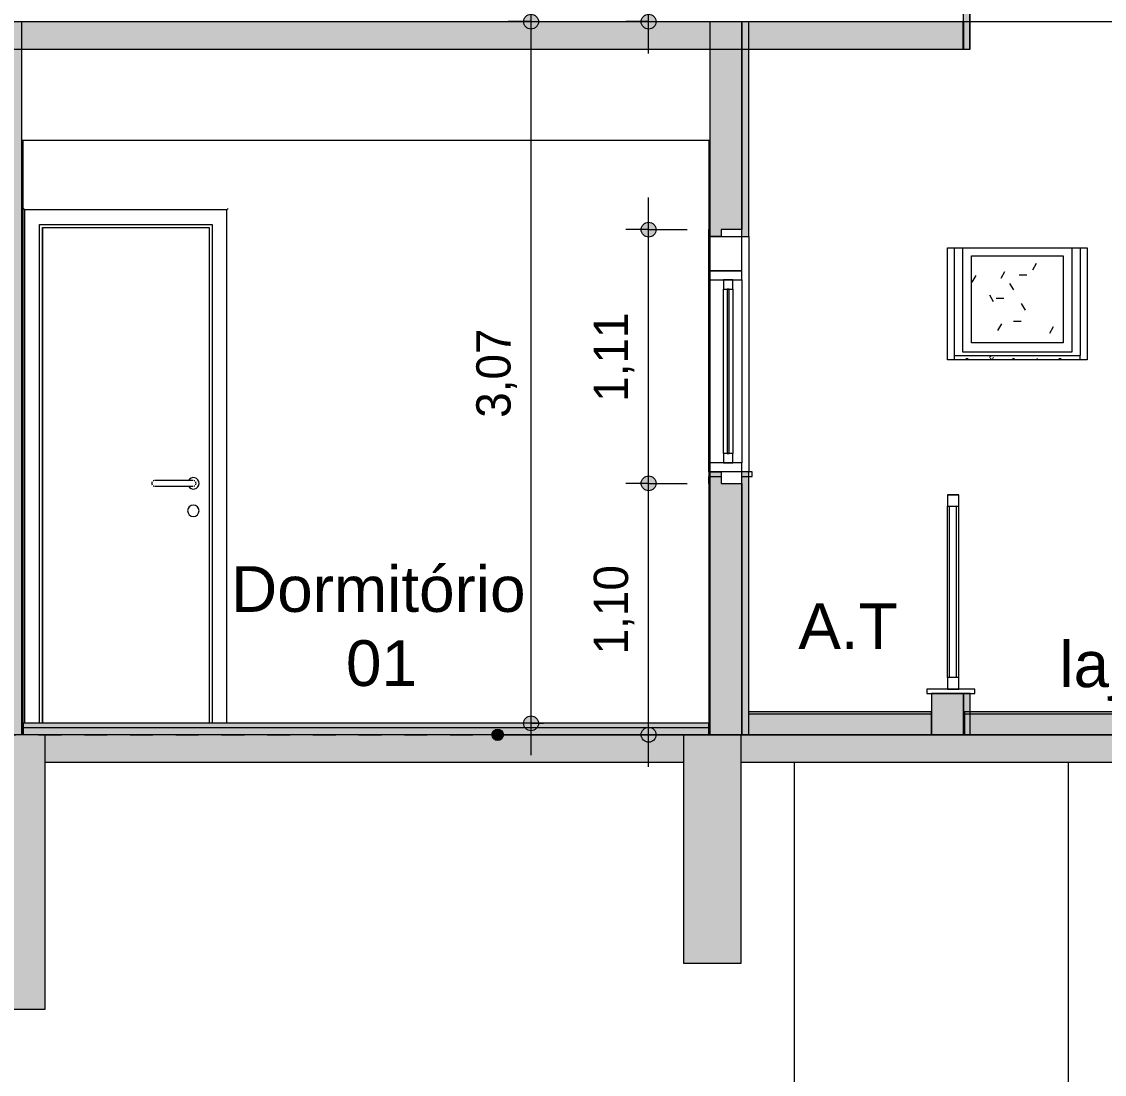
# Model space of a CAD drawing. Header units: metres. Extents: x -96 to 123, y 1 to 648.
# Drawn here: x 85.695 to 90.432, y 594.694 to 599.3 of the extents above; entities that cross this region are included whole.
import ezdxf

# ---------------------------------------------------------------- set-up
doc = ezdxf.new("R2010")
doc.units = ezdxf.units.M
doc.linetypes.add('_Tracejado longo', pattern=[0.014288, 0.009525, -0.004763])
for name, color, linetype, lineweight in [('A-ANNO-DIMS', 7, 'Continuous', 5), ('A-ANNO-DIMS-100', 7, 'Continuous', 5), ('A-ANNO-TEXT', 7, 'Continuous', 5), ('A-AREA-IDEN', 7, 'Continuous', 5), ('A-DETL', 7, 'Continuous', 5), ('A-DETL-GENF', 7, 'Continuous', 5), ('A-DOOR', 7, 'Continuous', 5), ('A-DOOR-FRAM', 7, 'Continuous', 5), ('A-FLOR-CASE', 7, 'Continuous', 5), ('A-FLOR-HRAL', 7, 'Continuous', 5), ('A-FLOR-LEVL', 7, 'Continuous', 5), ('A-FLOR-OTLN', 7, 'Continuous', 5), ('A-FLOR-PATT', 7, 'Continuous', 20), ('A-GLAZ', 7, 'Continuous', 5), ('A-GLAZ-FRAM', 7, 'Continuous', 5), ('A-GLAZ-GLAS', 7, 'Continuous', 5), ('A-WALL', 7, 'Continuous', 5), ('A-WALL-MBNI', 7, 'Continuous', 5), ('A-WALL-PATT', 7, 'Continuous', 20)]:
    doc.layers.add(name, color=color, linetype=linetype, lineweight=lineweight)
doc.styles.add('Arial_1', font='arial.ttf', dxfattribs={"height": 0.2})
doc.styles.add('Century Gothic', font='GOTHIC.TTF', dxfattribs={"height": 0.15})
doc.dimstyles.new('PAA_-_Cota_com_linha_-_metros', dxfattribs={"dimscale": 0.3048, "dimtxt": 0.156625, "dimasz": 0.853018, "dimexe": 0.328084, "dimexo": 0.328084, "dimgap": 0.131234, "dimtad": 1, "dimrnd": 0.01, "dimzin": 0, "dimdsep": 46, "dimtxsty": 'Century Gothic', "dimblk1": 'DOTSMALL', "dimblk2": 'DOTSMALL', "dimsah": 1, "dimcen": 0.09, "dimdle": 0.459318, "dimazin": 0, "dimtfac": 1, "dimtdec": 4, "dimtix": 1, "dimtmove": 0, "dimatfit": 3, "dimfxl": 1, "dimtvp": 1, "dimtolj": 1, "dimtzin": 0, "dimarcsym": 2})

# ---------------------------------------------------------------- blocks, each defined once
blk = doc.blocks.new('Janela maxim-ar - 1 painel - 61 x 61-V117-Section 3')
at = {"layer": 'A-GLAZ-FRAM', "true_color": 0x808080}
h = blk.add_hatch(dxfattribs=at)
h.set_pattern_fill('FP_15', color=8, style=0, pattern_type=2)
h.set_pattern_definition([(0, (-24.57, 320.824), (0.4064, 0.1016), [0.03353, -0.27127, 0.03353, -0.27127, -1.626]), (0, (-24.57, 320.824), (0.4064, 0.1016), [-0.6096, 0.03353, -0.57607, 0.03353, -0.27127, -0.7112]), (0, (-24.57, 320.824), (0.4064, 0.1016), [-1.524, 0.03353, -0.16967, 0.03353, -0.47447]), (120, (-24.417, 320.875), (-0.29118818, 0.301152724), [0.03353, -0.27127, 0.03353, -0.27127, -1.626]), (120, (-24.417, 320.875), (-0.29118818, 0.301152724), [-0.6096, 0.03353, -0.57607, 0.03353, -0.27127, -0.7112]), (120, (-24.417, 320.875), (-0.29118818, 0.301152724), [-1.524, 0.03353, -0.16967, 0.03353, -0.47447]), (240, (-24.367, 321.078), (-0.11521182, -0.402752724), [0.03353, -0.27127, 0.03353, -0.27127, -1.626]), (240, (-24.367, 321.078), (-0.11521182, -0.402752724), [-0.6096, 0.03353, -0.57607, 0.03353, -0.27127, -0.7112]), (240, (-24.367, 321.078), (-0.11521182, -0.402752724), [-1.524, 0.03353, -0.16967, 0.03353, -0.47447])])
h.paths.add_polyline_path([(-9.8173, 597.895), (-9.4173, 597.895), (-9.4173, 598.275), (-9.8173, 598.275), (-9.8173, 597.977)])
at = {"layer": 'A-GLAZ-FRAM'}
for p, q in [((-9.8923, 597.84), (-9.8923, 598.31)), ((-9.8573, 598.31), (-9.8573, 597.855)), ((-9.3773, 597.855), (-9.3773, 598.31)), ((-9.3423, 598.31), (-9.3423, 597.84)), ((-9.8173, 597.895), (-9.8173, 598.275)), ((-9.8173, 598.275), (-9.4173, 598.275)), ((-9.4173, 598.275), (-9.4173, 597.895)), ((-9.4173, 597.895), (-9.8173, 597.895)), ((-9.8573, 597.855), (-9.3773, 597.855))]:
    blk.add_line(p, q, dxfattribs=at)
blk = doc.blocks.new('xok - janela de correr multipla com persiana - 121 x 111-4103295-Section 3')
at = {"layer": 'A-GLAZ', "true_color": 0xe6e6e6}
blk.add_hatch(color=254, dxfattribs=at).paths.add_polyline_path([(-10.8783, 597.41), (-10.8783, 598.13), (-10.8863, 598.13), (-10.8863, 597.41)])
at = {"layer": 'A-GLAZ'}
for p, q in [((-10.9123, 598.39), (-10.9123, 598.36)), ((-10.8223, 598.39), (-10.9123, 598.39)), ((-10.9123, 598.36), (-10.8223, 598.36)), ((-10.8223, 598.36), (-10.8223, 598.39)), ((-10.9123, 597.33), (-10.9123, 597.28)), ((-10.8223, 597.33), (-10.9123, 597.33)), ((-10.8223, 597.28), (-10.8223, 597.33)), ((-10.9123, 597.28), (-10.8223, 597.28))]:
    blk.add_line(p, q, dxfattribs=at)
at = {"layer": 'A-GLAZ-FRAM'}
for p, q in [((-10.9123, 598.36), (-10.9623, 598.36)), ((-10.9623, 598.36), (-10.9623, 598.21)), ((-10.8223, 598.21), (-10.8223, 598.36)), ((-10.8223, 598.21), (-10.9623, 598.21)), ((-10.9623, 598.21), (-10.9623, 598.17)), ((-10.9623, 598.21), (-10.8223, 598.21)), ((-10.8223, 598.17), (-10.8223, 598.21)), ((-10.9623, 598.17), (-10.8223, 598.17)), ((-10.9623, 598.17), (-10.9623, 597.37)), ((-10.8623, 598.17), (-10.9023, 598.17)), ((-10.9023, 598.17), (-10.9023, 598.13)), ((-10.8623, 598.13), (-10.8623, 598.17)), ((-10.8223, 598.17), (-10.8223, 597.37)), ((-10.9023, 598.13), (-10.8623, 598.13)), ((-10.9023, 597.41), (-10.9023, 598.13)), ((-10.8623, 598.13), (-10.8623, 597.41)), ((-10.8623, 597.41), (-10.9023, 597.41)), ((-10.9023, 597.41), (-10.9023, 597.37)), ((-10.8623, 597.37), (-10.8623, 597.41)), ((-10.8223, 597.37), (-10.9623, 597.37)), ((-10.9623, 597.37), (-10.9623, 597.33)), ((-10.9023, 597.37), (-10.8623, 597.37)), ((-10.8223, 597.33), (-10.8223, 597.37)), ((-10.9623, 597.33), (-10.9123, 597.33))]:
    blk.add_line(p, q, dxfattribs=at)
at = {"layer": 'A-GLAZ-GLAS'}
for p, q in [((-10.8783, 598.13), (-10.8863, 598.13)), ((-10.8863, 598.13), (-10.8863, 597.41)), ((-10.8783, 597.41), (-10.8783, 598.13)), ((-10.8863, 597.41), (-10.8783, 597.41))]:
    blk.add_line(p, q, dxfattribs=at)
blk = doc.blocks.new('Porta abrir madeira - 80 x 215-802856-Section 3')
at = {"layer": 'A-DOOR'}
for p, q in [((-13.9593, 598.477), (-13.9653, 598.483)), ((-13.0753, 598.477), (-13.9593, 598.477)), ((-13.9593, 596.23), (-13.9593, 598.477)), ((-13.0693, 598.483), (-13.0753, 598.477)), ((-13.0753, 596.23), (-13.0753, 598.477)), ((-13.8953, 596.23), (-13.8953, 598.413)), ((-13.8953, 598.413), (-13.1393, 598.413)), ((-13.8823, 598.4), (-13.1523, 598.4)), ((-13.8823, 598.4), (-13.8823, 596.23)), ((-13.1523, 598.4), (-13.1523, 596.23)), ((-13.1393, 598.413), (-13.1393, 596.23)), ((-13.2373, 597.292), (-13.3773, 597.292)), ((-13.3773, 597.268), (-13.2373, 597.268))]:
    blk.add_line(p, q, dxfattribs=at)
at = {"layer": 'A-DOOR', "flags": 128}
for points in [[(-13.3773, 597.292), (-13.3779, 597.292), (-13.3785, 597.292), (-13.3791, 597.292), (-13.3797, 597.292), (-13.3803, 597.292), (-13.3809, 597.292), (-13.3815, 597.292), (-13.382, 597.292), (-13.3826, 597.292), (-13.3832, 597.292), (-13.3837, 597.292), (-13.3842, 597.292), (-13.3848, 597.292), (-13.3853, 597.292), (-13.3858, 597.292), (-13.3863, 597.292), (-13.3867, 597.292), (-13.3872, 597.292), (-13.3876, 597.292), (-13.3881, 597.292), (-13.3885, 597.292), (-13.3889, 597.292), (-13.3893, 597.292), (-13.3896, 597.292), (-13.3899, 597.292), (-13.3903, 597.292), (-13.3905, 597.292), (-13.3908, 597.292), (-13.3911, 597.292), (-13.3913, 597.292), (-13.3915, 597.292), (-13.3917, 597.292), (-13.3918, 597.292), (-13.392, 597.292), (-13.3921, 597.292), (-13.3922, 597.292), (-13.3923, 597.292), (-13.3923, 597.292), (-13.3923, 597.292)], [(-13.3923, 597.268), (-13.3923, 597.268), (-13.3923, 597.268), (-13.3922, 597.268), (-13.3921, 597.268), (-13.392, 597.268), (-13.3919, 597.268), (-13.3917, 597.268), (-13.3916, 597.268), (-13.3914, 597.268), (-13.3911, 597.268), (-13.3909, 597.268), (-13.3906, 597.268), (-13.3903, 597.268), (-13.39, 597.268), (-13.3897, 597.268), (-13.3893, 597.268), (-13.389, 597.268), (-13.3886, 597.268), (-13.3882, 597.268), (-13.3878, 597.268), (-13.3873, 597.268), (-13.3869, 597.268), (-13.3864, 597.268), (-13.3859, 597.268), (-13.3854, 597.268), (-13.3849, 597.268), (-13.3844, 597.268), (-13.3839, 597.268), (-13.3833, 597.268), (-13.3828, 597.268), (-13.3822, 597.268), (-13.3816, 597.268), (-13.381, 597.268), (-13.3805, 597.268), (-13.3799, 597.268), (-13.3793, 597.268), (-13.3787, 597.268), (-13.3781, 597.268), (-13.3775, 597.268), (-13.3773, 597.268)], [(-13.2223, 597.292), (-13.2223, 597.292), (-13.2224, 597.292), (-13.2224, 597.292), (-13.2225, 597.292), (-13.2226, 597.292), (-13.2227, 597.292), (-13.2229, 597.292), (-13.2231, 597.292), (-13.2233, 597.292), (-13.2235, 597.292), (-13.2237, 597.292), (-13.224, 597.292), (-13.2243, 597.292), (-13.2246, 597.292), (-13.2249, 597.292), (-13.2253, 597.292), (-13.2257, 597.292), (-13.226, 597.292), (-13.2264, 597.292), (-13.2269, 597.292), (-13.2273, 597.292), (-13.2278, 597.292), (-13.2282, 597.292), (-13.2287, 597.292), (-13.2292, 597.292), (-13.2297, 597.292), (-13.2302, 597.292), (-13.2308, 597.292), (-13.2313, 597.292), (-13.2319, 597.292), (-13.2324, 597.292), (-13.233, 597.292), (-13.2336, 597.292), (-13.2342, 597.292), (-13.2348, 597.292), (-13.2354, 597.292), (-13.236, 597.292), (-13.2366, 597.292), (-13.2372, 597.292), (-13.2373, 597.292)], [(-13.2373, 597.268), (-13.2367, 597.268), (-13.2361, 597.268), (-13.2355, 597.268), (-13.2349, 597.268), (-13.2343, 597.268), (-13.2338, 597.268), (-13.2332, 597.268), (-13.2326, 597.268), (-13.232, 597.268), (-13.2315, 597.268), (-13.2309, 597.268), (-13.2304, 597.268), (-13.2299, 597.268), (-13.2293, 597.268), (-13.2288, 597.268), (-13.2284, 597.268), (-13.2279, 597.268), (-13.2274, 597.268), (-13.227, 597.268), (-13.2266, 597.268), (-13.2261, 597.268), (-13.2258, 597.268), (-13.2254, 597.268), (-13.225, 597.268), (-13.2247, 597.268), (-13.2244, 597.268), (-13.2241, 597.268), (-13.2238, 597.268), (-13.2236, 597.268), (-13.2233, 597.268), (-13.2231, 597.268), (-13.2229, 597.268), (-13.2228, 597.268), (-13.2226, 597.268), (-13.2225, 597.268), (-13.2224, 597.268), (-13.2224, 597.268), (-13.2223, 597.268), (-13.2223, 597.268)]]:
    blk.add_lwpolyline(points, dxfattribs=at)
at = {"layer": 'A-DOOR'}
for centre, radius, start, end in [((-13.3923, 597.28), 0.012, 150, 180), ((-13.3923, 597.28), 0.012, 180, 210), ((-13.3923, 597.28), 0.012, 105, 120), ((-13.3923, 597.28), 0.012, 240, 255), ((-13.2223, 597.28), 0.025, 360, 150), ((-13.2223, 597.28), 0.025, 210, 0), ((-13.2223, 597.28), 0.012, 60, 75), ((-13.2223, 597.28), 0.012, 285, 300), ((-13.2223, 597.28), 0.012, 0, 30), ((-13.2223, 597.28), 0.012, 330, 0), ((-13.2223, 597.16), 0.025, 360, 180), ((-13.2223, 597.16), 0.025, 180, 0)]:
    blk.add_arc(centre, radius, start, end, dxfattribs=at)
at = {"layer": 'A-DOOR-FRAM'}
for p, q in [((-13.8823, 596.23), (-13.8823, 598.4)), ((-13.8823, 598.4), (-13.1523, 598.4)), ((-13.1523, 598.4), (-13.1523, 596.23))]:
    blk.add_line(p, q, dxfattribs=at)
blk = doc.blocks.new('XOK - Soleira Paramétrica - Peitoril Janela Banheiros - 20 x 53-V176-Section 3')
at = {"layer": 'A-FLOR-CASE', "true_color": 0xbbbbbb}
h = blk.add_hatch(dxfattribs=at)
h.set_pattern_fill('FP_17', color=9, style=0, pattern_type=2)
h.set_pattern_definition([(45, (-24.519, 320.875), (0, 0.21552615), [0.00718, -0.10417, 0.00335, -0.10082]), (45, (-24.507, 320.87), (0, 0.21552615), [0.00718, -0.10417, 0.00335, -0.10082]), (337.5, (-24.514, 320.88), (1.66e-06, -0.21552662), [0.0127, -0.07613, 0.00335, -0.07264]), (337.5, (-24.519, 320.875), (1.66e-06, -0.21552662), [0.0127, -0.07613, 0.00335, -0.07264]), (60, (-24.57, 320.824), (-0.10160315, 0.17597818), [0.00953, -0.09684, 0.00335, -0.09348]), (120, (-24.57, 320.824), (-0.20320315, -1.82e-06), [0.00953, -0.09684, 0.00335, -0.09348]), (0, (-24.575, 320.833), (0.1016, 0.17598), [0.00953, -0.09684, 0.00335, -0.09348])])
h.paths.add_polyline_path([(-9.4263, 597.82), (-9.3423, 597.82), (-9.3423, 597.84), (-9.8923, 597.84), (-9.8923, 597.82), (-9.6458, 597.82)])
at = {"layer": 'A-FLOR-CASE'}
for p, q in [((-9.8923, 597.84), (-9.3423, 597.84)), ((-9.8923, 597.82), (-9.8923, 597.84)), ((-9.3423, 597.82), (-9.3423, 597.84)), ((-9.3423, 597.82), (-9.8923, 597.82))]:
    blk.add_line(p, q, dxfattribs=at)
blk = doc.blocks.new('XOK - Soleira Paramétrica - Peitoril - 19 x 115-V177-Section 3')
at = {"layer": 'A-FLOR-CASE', "lineweight": 9}
for p, q in [((-10.9123, 597.33), (-10.9673, 597.33)), ((-10.9673, 597.33), (-10.9673, 597.31)), ((-10.9673, 597.31), (-10.9123, 597.31)), ((-10.7773, 597.33), (-10.8223, 597.33)), ((-10.8223, 597.31), (-10.7773, 597.31)), ((-10.7773, 597.31), (-10.7773, 597.33))]:
    blk.add_line(p, q, dxfattribs=at)
blk = doc.blocks.new('Railing - 20mm-V186-Section 3')
at = {"layer": 'A-FLOR-HRAL'}
for p, q in [((-9.9233, 600.3501), (-9.8733, 600.3501)), ((-9.9233, 599.55), (-9.9233, 600.3)), ((-9.8733, 599.55), (-9.8733, 600.3))]:
    blk.add_line(p, q, dxfattribs=at)
blk = doc.blocks.new('Railing - 20mm-891507-Section 3')
at = {"layer": 'A-FLOR-HRAL'}
for p, q in [((-39.8032, 599.55), (-39.8032, 600.3)), ((-39.7732, 599.55), (-39.7732, 600.3))]:
    blk.add_line(p, q, dxfattribs=at)
blk = doc.blocks.new('Railing - Railing-4107654-Section 3')
at = {"layer": 'A-FLOR-HRAL'}
for p, q in [((-9.8733, 597.23), (-9.9233, 597.23)), ((-9.9233, 597.23), (-9.9233, 597.18)), ((-9.8733, 597.18), (-9.8733, 597.23)), ((-9.9233, 597.18), (-9.8733, 597.18)), ((-9.8733, 596.43), (-9.9233, 596.43)), ((-9.9233, 596.43), (-9.9233, 596.38)), ((-9.8733, 596.38), (-9.8733, 596.43)), ((-9.9233, 596.38), (-9.8733, 596.38))]:
    blk.add_line(p, q, dxfattribs=at)
blk.add_blockref('Railing - 20mm-V186-Section 3', (0, -3.12))
at = {"extrusion": (0, 0, -1), "zscale": -1}
blk.add_blockref('Railing - 20mm-891507-Section 3', (49.6865, -3.12), dxfattribs=at)
blk = doc.blocks.new('LUC-ARQ-001-MOD-EMB_rvt-3-Section 3')
at = {"layer": 'A-FLOR-OTLN', "true_color": 0x808080}
blk.add_hatch(color=8, dxfattribs=at).paths.add_polyline_path([(-13.1572, 599.18), (-9.8533, 599.18), (-9.8533, 599.3), (-18.5182, 599.3), (-18.5182, 599.18), (-13.7649, 599.18)])
h = blk.add_hatch(color=8, dxfattribs=at)
h.paths.add_polyline_path([(-14.1632, 596.21), (-14.1173, 596.21), (-14.1173, 596.23), (-18.4173, 596.23), (-18.4173, 596.21), (-14.1923, 596.21)])
h.paths.add_polyline_path([(-10.9673, 596.21), (-10.9673, 596.23), (-13.9673, 596.23), (-13.9667, 596.21), (-10.9957, 596.21)])
at = {"layer": 'A-FLOR-PATT', "lineweight": 5, "true_color": 0x808080}
for points in [[(-10.7933, 596.18), (-9.9933, 596.18), (-9.9933, 596.27), (-10.7933, 596.27), (-10.7933, 596.2311)], [(-10.7712, 596.27), (-9.9933, 596.27), (-9.9933, 596.28), (-10.7923, 596.28), (-10.7923, 596.27), (-10.7729, 596.27)], [(-6.616, 596.27), (-6.616, 596.28), (-9.848, 596.28), (-9.848, 596.27), (-6.716, 596.27)], [(-9.848, 596.18), (-6.616, 596.18), (-6.616, 596.27), (-9.848, 596.27), (-9.848, 596.2374)]]:
    blk.add_hatch(color=8, dxfattribs=at).paths.add_polyline_path(points)
h = blk.add_hatch(color=8, dxfattribs=at)
h.paths.add_polyline_path([(-18.4173, 596.18), (-14.1173, 596.18), (-14.1173, 596.21), (-18.4173, 596.21), (-18.4173, 596.1841)])
h.paths.add_polyline_path([(-10.9673, 596.18), (-10.9673, 596.21), (-13.9673, 596.21), (-13.9673, 596.18), (-11.0775, 596.18)])
at = {"layer": 'A-WALL', "true_color": 0xffbb77}
for points in [[(-9.8353, 599.18), (-9.8243, 599.18), (-9.8243, 599.5), (-9.8543, 599.5), (-9.8533, 599.18)], [(-13.9673, 596.18), (-13.9673, 598.78), (-13.9723, 598.78), (-13.9723, 596.18)], [(-9.848, 596.18), (-9.848, 596.28), (-9.8233, 596.28), (-9.8233, 596.36), (-9.8533, 596.36), (-9.8533, 596.18)]]:
    blk.add_hatch(color=31, dxfattribs=at).paths.add_polyline_path(points)
h = blk.add_hatch(color=31, dxfattribs=at)
h.paths.add_polyline_path([(-10.8073, 596.18), (-10.7933, 596.18), (-10.7923, 597.33), (-10.8223, 597.329), (-10.8223, 596.18)])
h.paths.add_polyline_path([(-10.8223, 598.36), (-10.7923, 598.36), (-10.7923, 599.18), (-10.8223, 599.18), (-10.8223, 598.39)])
h = blk.add_hatch(color=31, dxfattribs=at)
h.paths.add_polyline_path([(-10.9673, 596.18), (-10.9623, 596.18), (-10.9626, 597.28), (-10.9673, 597.28), (-10.9673, 596.21)])
h.paths.add_polyline_path([(-10.963, 598.39), (-10.9623, 598.39), (-10.9626, 598.78), (-10.9673, 598.7792), (-10.9673, 598.39)])
at = {"layer": 'A-WALL-PATT', "lineweight": 5, "true_color": 0xffbb77}
for points in [[(-14.0173, 596.18), (-13.9723, 596.18), (-13.9723, 599.18), (-14.1123, 599.18), (-14.1123, 596.18), (-14.0351, 596.18)], [(-9.8533, 596.18), (-9.8533, 596.36), (-9.9933, 596.36), (-9.9933, 596.18), (-9.8653, 596.18)]]:
    blk.add_hatch(color=31, dxfattribs=at).paths.add_polyline_path(points)
h = blk.add_hatch(color=31, dxfattribs=at)
h.paths.add_polyline_path([(-10.9623, 596.18), (-10.8223, 596.18), (-10.8223, 597.28), (-10.9123, 597.28), (-10.9123, 597.33), (-10.9623, 597.33), (-10.9623, 596.2378)])
h.paths.add_polyline_path([(-10.9623, 598.36), (-10.9123, 598.36), (-10.9123, 598.39), (-10.8223, 598.39), (-10.8223, 599.18), (-10.9623, 599.18), (-10.9623, 598.4739)])
at = {"layer": 'A-FLOR-OTLN', "lineweight": 20}
for p, q in [((-9.8543, 599.18), (-9.8543, 599.3)), ((-9.8533, 599.18), (-9.8533, 599.3)), ((-9.8533, 599.18), (-9.8533, 599.3)), ((-18.5193, 599.18), (-9.8543, 599.18)), ((-18.5182, 599.18), (-9.8533, 599.18)), ((-18.5182, 599.18), (-9.8533, 599.18))]:
    blk.add_line(p, q, dxfattribs=at)
at = {"layer": 'A-FLOR-OTLN', "color": 8, "true_color": 0x808080}
for p, q in [((-9.9933, 596.28), (-10.7933, 596.28)), ((-10.7933, 596.28), (-10.7933, 596.27)), ((-9.9933, 596.27), (-9.9933, 596.28)), ((-6.616, 596.28), (-9.848, 596.28)), ((-9.848, 596.28), (-9.848, 596.27)), ((-10.9673, 596.23), (-13.9673, 596.23)), ((-13.9673, 596.23), (-13.9673, 596.21)), ((-10.9673, 596.21), (-10.9673, 596.23))]:
    blk.add_line(p, q, dxfattribs=at)
at = {"layer": 'A-FLOR-OTLN'}
for p, q in [((-10.7933, 596.27), (-10.7933, 596.18)), ((-9.9933, 596.27), (-10.7933, 596.27)), ((-9.9933, 596.18), (-9.9933, 596.27)), ((-9.848, 596.27), (-9.848, 596.18)), ((-6.616, 596.27), (-9.848, 596.27)), ((-13.9673, 596.21), (-13.9673, 596.18)), ((-10.9673, 596.21), (-13.9673, 596.21)), ((-10.9673, 596.18), (-10.9673, 596.21))]:
    blk.add_line(p, q, dxfattribs=at)
at = {"layer": 'A-WALL', "lineweight": 20}
for p, q in [((-9.8243, 599.18), (-9.8243, 599.5)), ((-9.8233, 599.18), (-9.8233, 599.48)), ((-9.8233, 599.18), (-9.8233, 599.48)), ((-13.9723, 596.18), (-13.9723, 599.3)), ((-10.9623, 599.3), (-10.9623, 598.36)), ((-10.8223, 598.39), (-10.8223, 599.3)), ((-9.8543, 599.3), (-9.8543, 599.18)), ((-9.8533, 599.3), (-9.8533, 599.18)), ((-9.8533, 599.3), (-9.8533, 599.18)), ((-9.8543, 599.18), (-9.8243, 599.18)), ((-9.8533, 599.18), (-9.8233, 599.18)), ((-9.8533, 599.18), (-9.8233, 599.18)), ((-13.9723, 598.78), (-13.9723, 596.18)), ((-13.9673, 598.78), (-13.9723, 598.78)), ((-13.9673, 596.18), (-13.9673, 598.78)), ((-10.9623, 598.78), (-10.9673, 598.78)), ((-10.9673, 598.78), (-10.9673, 598.39)), ((-10.9623, 598.39), (-10.9623, 598.78)), ((-10.9673, 598.39), (-10.9623, 598.39)), ((-10.9623, 598.36), (-10.9123, 598.36)), ((-10.9623, 597.33), (-10.9623, 596.18)), ((-10.9123, 597.33), (-10.9623, 597.33)), ((-10.9623, 597.28), (-10.9673, 597.28)), ((-10.9673, 597.28), (-10.9673, 596.18)), ((-10.9623, 596.18), (-10.9623, 597.28)), ((-10.8223, 596.18), (-10.8223, 597.28)), ((-9.8033, 596.38), (-10.0133, 596.38)), ((-10.0133, 596.38), (-10.0133, 596.36)), ((-9.8033, 596.36), (-9.8033, 596.38)), ((-10.0133, 596.36), (-9.9933, 596.36)), ((-9.9933, 596.36), (-9.9933, 596.18)), ((-9.8533, 596.18), (-9.8533, 596.36)), ((-9.8533, 596.36), (-9.8533, 596.18)), ((-9.8233, 596.18), (-9.8233, 596.36)), ((-9.8233, 596.36), (-9.8033, 596.36))]:
    blk.add_line(p, q, dxfattribs=at)
at = {"layer": 'A-WALL', "color": 8, "true_color": 0x808080}
for p, q in [((-10.8223, 599.3), (-10.8223, 598.39)), ((-10.7923, 598.36), (-10.7923, 599.3)), ((-10.8223, 598.36), (-10.7923, 598.36)), ((-10.7923, 597.33), (-10.8223, 597.33)), ((-10.7923, 596.18), (-10.7923, 597.33)), ((-10.8223, 597.28), (-10.8223, 596.18))]:
    blk.add_line(p, q, dxfattribs=at)
at = {"layer": 'A-WALL'}
for p, q in [((-9.8233, 599.3), (-7.3882, 599.3)), ((-13.9223, 598.78), (-13.9673, 598.78)), ((-13.1123, 598.78), (-13.9223, 598.78)), ((-10.9673, 598.78), (-13.1123, 598.78)), ((-10.9673, 597.33), (-10.9673, 598.39)), ((-10.7923, 598.36), (-10.7923, 597.33)), ((-9.9223, 598.31), (-9.3123, 598.31)), ((-9.9223, 597.82), (-9.9223, 598.31)), ((-9.8923, 597.84), (-9.8923, 598.31)), ((-9.3423, 598.31), (-9.3423, 597.84)), ((-9.3123, 598.31), (-9.3123, 597.82)), ((-9.8923, 597.82), (-9.9223, 597.82)), ((-9.3123, 597.82), (-9.3423, 597.82)), ((-10.9673, 597.28), (-10.9673, 597.31)), ((-9.8533, 596.36), (-9.9933, 596.36)), ((-9.8233, 596.36), (-9.8533, 596.36)), ((-10.5933, 596.06), (-10.5933, 592.28)), ((-9.3932, 592.28), (-9.3932, 596.06))]:
    blk.add_line(p, q, dxfattribs=at)
at = {"layer": 'A-WALL-MBNI'}
for p, q in [((-9.9933, 596.36), (-9.8533, 596.36)), ((-9.8533, 596.36), (-9.8233, 596.36))]:
    blk.add_line(p, q, dxfattribs=at)
at = {"layer": 'A-DOOR', "color": 253, "lineweight": 5, "true_color": 0x999999}
blk.add_blockref('Porta abrir madeira - 80 x 215-802856-Section 3', (0, 0), dxfattribs=at)
at = {"layer": 'A-FLOR-CASE', "color": 253, "lineweight": 5, "true_color": 0x999999}
for name in ['XOK - Soleira Paramétrica - Peitoril Janela Banheiros - 20 x 53-V176-Section 3', 'XOK - Soleira Paramétrica - Peitoril - 19 x 115-V177-Section 3']:
    blk.add_blockref(name, (0, 0), dxfattribs=at)
at = {"layer": 'A-FLOR-HRAL', "color": 253, "lineweight": 5, "true_color": 0x999999}
blk.add_blockref('Railing - Railing-4107654-Section 3', (0, 0), dxfattribs=at)
at = {"layer": 'A-GLAZ', "color": 253, "lineweight": 5, "true_color": 0x999999}
for name in ['xok - janela de correr multipla com persiana - 121 x 111-4103295-Section 3', 'Janela maxim-ar - 1 painel - 61 x 61-V117-Section 3']:
    blk.add_blockref(name, (0, 0), dxfattribs=at)
blk = doc.blocks.new('DIMBLOCK69-Section 3')
at = {"layer": 'A-ANNO-DIMS-100', "true_color": 0x800000}
h = blk.add_hatch(color=16, dxfattribs=at)
edge = h.paths.add_edge_path()
edge.add_arc((87.9241, 599.3), 0.0325, 0, 360)
h = blk.add_hatch(color=16, dxfattribs=at)
edge = h.paths.add_edge_path()
edge.add_arc((87.9241, 596.23), 0.0325, 0, 360)
at = {"layer": 'A-ANNO-DIMS-100', "color": 16, "true_color": 0x800000}
for p, q in [((87.9241, 596.09), (87.9241, 599.44)), ((87.9241, 599.3), (87.8241, 599.3)), ((87.9241, 599.3), (87.9781, 599.3)), ((87.9241, 596.23), (87.8241, 596.23)), ((87.9241, 596.23), (87.9781, 596.23))]:
    blk.add_line(p, q, dxfattribs=at)
for centre in [(87.9241, 599.3), (87.9241, 596.23)]:
    blk.add_circle(centre, 0.0325, dxfattribs=at)
at = {"layer": 'A-ANNO-DIMS-100', "color": 0, "insert": (87.6844, 597.5669), "char_height": 0.15, "width": 0.475501, "attachment_point": 1, "rotation": 90, "line_spacing_factor": 0.984502, "style": 'Century Gothic'}
blk.add_mtext('3,07', dxfattribs=at)
blk = doc.blocks.new('_DotSmall')
at = {"color": 0, "linetype": 'ByBlock', "const_width": 0.5}
blk.add_lwpolyline([(-0.0625, 0, 1), (0.0625, 0, 1)], format="xyb", close=True, dxfattribs=at)
blk = doc.blocks.new('DIMBLOCK121-Section 3')
at = {"layer": 'A-ANNO-DIMS-100', "true_color": 0x800000}
h = blk.add_hatch(color=16, dxfattribs=at)
edge = h.paths.add_edge_path()
edge.add_arc((88.4383, 597.28), 0.0325, 0, 360)
h = blk.add_hatch(color=16, dxfattribs=at)
edge = h.paths.add_edge_path()
edge.add_arc((88.4383, 596.18), 0.0325, 0, 360)
at = {"layer": 'A-ANNO-DIMS-100', "color": 16, "true_color": 0x800000}
for p, q in [((88.4383, 597.28), (88.3383, 597.28)), ((88.4383, 596.04), (88.4383, 597.28)), ((88.4383, 597.28), (88.6065, 597.28)), ((88.4383, 596.18), (88.3383, 596.18)), ((88.4383, 596.18), (88.4913, 596.18))]:
    blk.add_line(p, q, dxfattribs=at)
for centre in [(88.4383, 597.28), (88.4383, 596.18)]:
    blk.add_circle(centre, 0.0325, dxfattribs=at)
at = {"layer": 'A-ANNO-DIMS-100', "color": 0, "insert": (88.1985, 596.5319), "char_height": 0.15, "width": 0.475501, "attachment_point": 1, "rotation": 90, "line_spacing_factor": 0.984502, "style": 'Century Gothic'}
blk.add_mtext('1,10', dxfattribs=at)
blk = doc.blocks.new('DIMBLOCK122-Section 3')
at = {"layer": 'A-ANNO-DIMS-100', "true_color": 0x800000}
h = blk.add_hatch(color=16, dxfattribs=at)
edge = h.paths.add_edge_path()
edge.add_arc((88.4383, 598.39), 0.0325, 0, 360)
h = blk.add_hatch(color=16, dxfattribs=at)
edge = h.paths.add_edge_path()
edge.add_arc((88.4383, 597.28), 0.0325, 0, 360)
at = {"layer": 'A-ANNO-DIMS-100', "color": 16, "true_color": 0x800000}
for p, q in [((88.4383, 597.28), (88.4383, 598.53)), ((88.4383, 598.39), (88.3383, 598.39)), ((88.4383, 598.39), (88.6065, 598.39)), ((88.4383, 597.28), (88.3383, 597.28)), ((88.4383, 597.28), (88.6065, 597.28))]:
    blk.add_line(p, q, dxfattribs=at)
for centre in [(88.4383, 598.39), (88.4383, 597.28)]:
    blk.add_circle(centre, 0.0325, dxfattribs=at)
at = {"layer": 'A-ANNO-DIMS-100', "color": 0, "insert": (88.1985, 597.6369), "char_height": 0.15, "width": 0.475501, "attachment_point": 1, "rotation": 90, "line_spacing_factor": 0.984502, "style": 'Century Gothic'}
blk.add_mtext('1,11', dxfattribs=at)
blk = doc.blocks.new('DIMBLOCK131-Section 3')
at = {"layer": 'A-ANNO-DIMS-100', "true_color": 0x800000}
h = blk.add_hatch(color=16, dxfattribs=at)
edge = h.paths.add_edge_path()
edge.add_arc((88.4383, 600.4), 0.0325, 0, 360)
h = blk.add_hatch(color=16, dxfattribs=at)
edge = h.paths.add_edge_path()
edge.add_arc((88.4383, 599.3), 0.0325, 0, 360)
at = {"layer": 'A-ANNO-DIMS-100', "color": 16, "true_color": 0x800000}
for p, q in [((88.4383, 600.4), (88.3383, 600.4)), ((88.4383, 599.16), (88.4383, 600.4)), ((88.4383, 600.4), (88.6055, 600.4)), ((88.4383, 599.3), (88.3383, 599.3)), ((88.4383, 599.3), (88.4923, 599.3))]:
    blk.add_line(p, q, dxfattribs=at)
for centre in [(88.4383, 600.4), (88.4383, 599.3)]:
    blk.add_circle(centre, 0.0325, dxfattribs=at)
at = {"layer": 'A-ANNO-DIMS-100', "color": 0, "insert": (88.1985, 599.6519), "char_height": 0.15, "width": 0.475501, "attachment_point": 1, "rotation": 90, "line_spacing_factor": 0.984502, "style": 'Century Gothic'}
blk.add_mtext('1,10', dxfattribs=at)

msp = doc.modelspace()

# ---------------------------------------------------------------- hatches: boundary and pattern name
at = {"layer": 'A-ANNO-DIMS'}
h = msp.add_hatch(color=256, dxfattribs=at)
edge = h.paths.add_edge_path()
edge.add_arc((87.7782, 596.18), 0.025, 0, 360)
at = {"layer": 'A-DETL-GENF', "true_color": 0x808080}
h = msp.add_hatch(color=8, dxfattribs=at)
h.paths.add_polyline_path([(99.3415, 591), (99.6528, 591), (99.6528, 592.28), (99.3408, 592.28), (99.3408, 591)])
h.paths.add_polyline_path([(49.8768, 591.2), (49.9648, 591.2), (49.9647, 592.28), (49.6528, 592.28), (49.6528, 591.2), (49.8428, 591.2)])
h.paths.add_polyline_path([(56.5392, 591.68), (56.5928, 591.68), (56.5928, 592.28), (56.4028, 592.28), (56.4028, 591.68), (56.4449, 591.68)])
h.paths.add_polyline_path([(61.0528, 591.68), (61.0528, 592.28), (60.8028, 592.28), (60.8028, 591.68)])
h.paths.add_polyline_path([(64.1978, 591.68), (64.1978, 592.28), (64.0078, 592.28), (64.0078, 591.68)])
h.paths.add_polyline_path([(68.6478, 591.68), (68.6478, 592.28), (68.3478, 592.28), (68.3478, 591.68)])
h.paths.add_polyline_path([(76.4528, 591.68), (76.6428, 591.68), (76.6428, 592.28), (76.4528, 592.2796), (76.4528, 591.7657)])
h.paths.add_polyline_path([(80.9978, 591.68), (81.2978, 591.68), (81.2978, 592.28), (80.9978, 592.28), (80.9978, 591.758)])
h.paths.add_polyline_path([(78.9528, 591.68), (79.1428, 591.68), (79.1428, 592.28), (78.9528, 592.28), (78.9528, 592.0524)])
h.paths.add_polyline_path([(85.7978, 591.68), (85.7978, 592.28), (85.6078, 592.28), (85.6078, 591.68)])
h.paths.add_polyline_path([(88.5928, 591.68), (88.8428, 591.68), (88.8428, 592.28), (88.5928, 592.28), (88.5928, 592.0206)])
h.paths.add_polyline_path([(93.2428, 591.68), (93.2428, 592.28), (93.0528, 592.28), (93.0528, 591.68)])
h.paths.add_polyline_path([(76.6356, 594.88), (76.6428, 594.88), (76.6428, 596.18), (76.4528, 596.1796), (76.4528, 594.88), (76.6006, 594.88)])
h.paths.add_polyline_path([(64.1778, 594.98), (64.1978, 594.98), (64.1978, 596.18), (63.8478, 596.18), (63.8478, 594.98), (64.1261, 594.98)])
h.paths.add_polyline_path([(68.5154, 594.98), (68.6478, 594.98), (68.6478, 596.18), (68.3478, 596.18), (68.3478, 594.98), (68.3562, 594.98)])
h.paths.add_polyline_path([(81.2978, 594.98), (81.2978, 596.18), (80.9978, 596.18), (80.9986, 594.98), (81.2755, 594.98)])
h.paths.add_polyline_path([(85.7978, 594.98), (85.7978, 596.18), (85.4478, 596.18), (85.4478, 594.98), (85.6337, 594.98)])
h.paths.add_polyline_path([(88.5913, 595.18), (88.8428, 595.18), (88.8428, 596.18), (88.5913, 596.18), (88.5913, 595.244)])
h.paths.add_polyline_path([(79.0497, 595.18), (79.1428, 595.18), (79.1428, 596.18), (78.9544, 596.18), (78.9544, 595.18), (79.0215, 595.18)])
h.paths.add_polyline_path([(70.7101, 595.18), (70.8928, 595.18), (70.8928, 596.08), (70.7028, 596.08), (70.7028, 595.18)])
h.paths.add_polyline_path([(61.0528, 595.18), (61.0528, 596.18), (60.8028, 596.18), (60.8028, 595.18)])
h.paths.add_polyline_path([(93.2428, 595.58), (93.2428, 596.3), (93.0528, 596.3), (93.0528, 595.58), (93.2353, 595.58)])
h.paths.add_polyline_path([(56.4028, 595.58), (56.5928, 595.58), (56.5928, 596.18), (56.4028, 596.18), (56.4028, 595.7409)])
h = msp.add_hatch(color=8, dxfattribs=at)
h.paths.add_polyline_path([(93.0528, 596.06), (93.0528, 596.18), (88.8428, 596.18), (88.8428, 596.06), (92.6565, 596.06)])
h.paths.add_polyline_path([(88.5913, 596.06), (88.5913, 596.18), (85.7978, 596.18), (85.7978, 596.06), (88.2672, 596.06)])
h.paths.add_polyline_path([(93.2428, 596.06), (93.2455, 596.06), (93.2455, 596.18), (93.2428, 596.18)])
h.paths.add_polyline_path([(81.2978, 596.06), (85.4478, 596.06), (85.4478, 596.18), (81.2978, 596.18), (81.2978, 596.08)])

# ---------------------------------------------------------------- linework, layer by layer
at = {"layer": 'A-ANNO-DIMS'}
msp.add_line((87.7782, 596.18), (95.189, 596.18), dxfattribs=at)
msp.add_circle((87.7782, 596.18), 0.025, dxfattribs=at)
at = {"layer": 'A-DETL', "lineweight": 9}
for p, q in [((89.8154, 599.3), (89.8154, 599.42)), ((81.2054, 599.3), (89.8154, 599.3)), ((88.5913, 596.18), (85.7978, 596.18)), ((93.0528, 596.18), (88.8428, 596.18)), ((85.7978, 596.06), (88.5913, 596.06)), ((88.8428, 596.06), (93.0528, 596.06))]:
    msp.add_line(p, q, dxfattribs=at)
at = {"layer": 'A-DETL'}
for p, q in [((85.7978, 596.18), (85.4478, 596.18)), ((85.7978, 594.98), (85.7978, 596.18)), ((88.8428, 596.18), (88.5913, 596.18)), ((88.5913, 596.18), (88.5913, 595.18)), ((88.8428, 595.18), (88.8428, 596.18)), ((88.5913, 595.18), (88.8428, 595.18)), ((85.4478, 594.98), (85.7978, 594.98))]:
    msp.add_line(p, q, dxfattribs=at)
at = {"layer": 'A-FLOR-LEVL', "color": 8, "linetype": '_Tracejado longo', "true_color": 0x808080}
for p, q in [((52.9697, 599.3), (103.4161, 599.3)), ((52.9697, 596.18), (103.4161, 596.18))]:
    msp.add_line(p, q, dxfattribs=at)

# ---------------------------------------------------------------- block references
at = {"lineweight": 5}
msp.add_blockref('LUC-ARQ-001-MOD-EMB_rvt-3-Section 3', (99.6687, 0), dxfattribs=at)

# ---------------------------------------------------------------- texts
at = {"layer": 'A-ANNO-TEXT', "insert": (90.2358, 596.5884), "char_height": 0.2, "width": 1.891982, "attachment_point": 1, "style": 'Arial_1'}
msp.add_mtext('laje imperm.', dxfattribs=at)
at = {"layer": 'A-AREA-IDEN', "char_height": 0.2, "attachment_point": 1, "style": 'Arial_1'}
for s, insert, width in [('Dormitório', (86.6116, 596.9176), 1.595358), ('A.T', (89.0934, 596.7556), 0.537131), ('01', (87.1143, 596.5935), 0.38481)]:
    msp.add_mtext(s, dxfattribs=dict(at, insert=insert, width=width))

# ---------------------------------------------------------------- dimensions: what is measured, and where the dimension line sits
at = {"layer": 'A-ANNO-DIMS', "color": 16, "true_color": 0x800000}
for base, p1, p2, override, picture, middle in [((88.4383, 600.4), (88.3923, 599.3), (88.7055, 600.4), {"dimpost": '<>', "dimfxl": 1.143718}, 'DIMBLOCK131-Section 3', (88.3195, 599.85)), ((87.9241, 599.3), (87.8781, 596.23), (87.8781, 599.3), {"dimpost": '<>', "dimfxl": 3.07}, 'DIMBLOCK69-Section 3', (87.8053, 597.765)), ((88.4383, 598.39), (88.7065, 597.28), (88.7065, 598.39), {"dimpost": '<>', "dimfxl": 1.11}, 'DIMBLOCK122-Section 3', (88.3218, 597.835)), ((88.4383, 597.28), (88.5913, 596.18), (88.7065, 597.28), {"dimpost": '<>', "dimfxl": 1.106016}, 'DIMBLOCK121-Section 3', (88.3195, 596.73))]:
    dim = msp.add_linear_dim(base=base, p1=p1, p2=p2, angle=90, dimstyle='PAA_-_Cota_com_linha_-_metros', override=override, dxfattribs=at)
    dim.commit()
    dim.dimension.update_dxf_attribs({"geometry": picture, "text_midpoint": middle})

doc.saveas('drawing.dxf')
